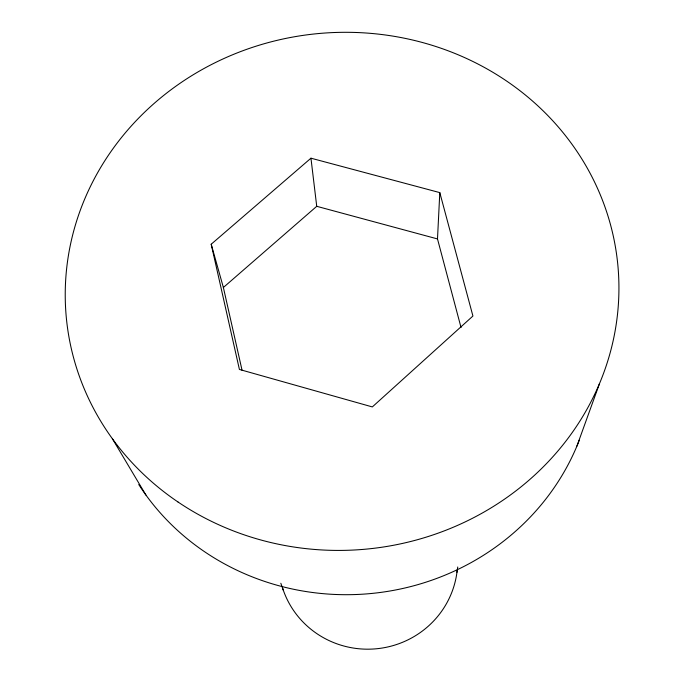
<?xml version="1.0" encoding="UTF-8"?>
<svg xmlns="http://www.w3.org/2000/svg" width="683" height="683" viewBox="0 0 683 683"><rect width="100%" height="100%" fill="white"/><g stroke="black" fill="none" stroke-linecap="round" stroke-linejoin="round"><path stroke-width="1.02" d="M461.042 327.541L437.496 238.93L439.801 192.615L310.953 158.191L211.201 244.224L239.409 369.443L372.329 406.923L472.926 316.033L439.801 192.615M457.764 566.984L456.492 575.402A89.635 87.783 -5.5 0 1 374.497 648.935A89.635 87.783 -5.5 0 1 282.66 588.302M576.913 446.119L599.529 383.522M242.064 370.314L223.375 287.492L316.733 206.309L310.953 158.191M316.733 206.309L437.496 238.93M112.362 438.717L145.914 495.03M280.833 583.265L283.325 590.274M211.201 244.224L223.375 287.492M579.278 440.253A245.658 232.459 -5.5 0 1 372.252 593.399A245.658 232.459 -5.5 0 1 138.76 484.537M457.209 570.228A89.635 87.783 -5.5 0 1 456.961 572.311M177.998 501.988A277.016 258.891 -5.5 0 0 617.236 316.664A277.016 258.891 -5.5 0 0 230.991 55.434A277.016 258.891 -5.5 0 0 177.998 501.988"/></g></svg>
